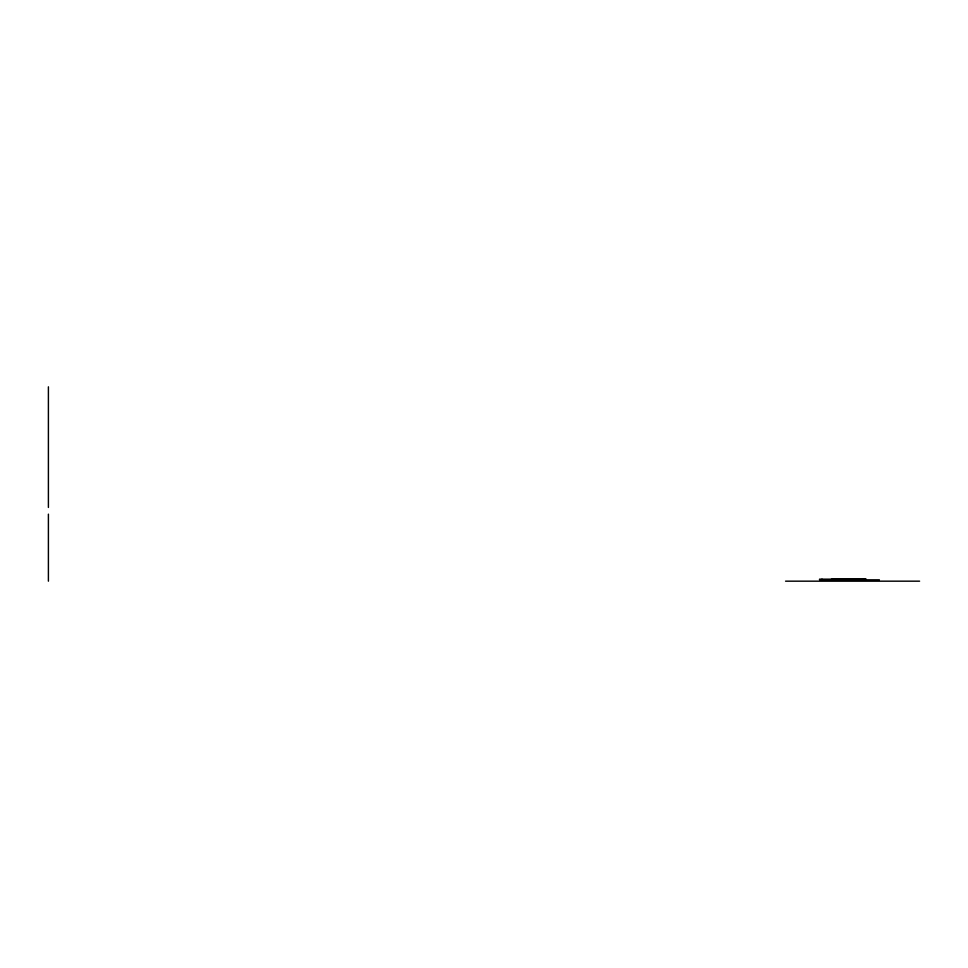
<?xml version="1.0" encoding="UTF-8"?>
<svg xmlns="http://www.w3.org/2000/svg" width="968" height="968" viewBox="0 0 968 968"><rect width="100%" height="100%" fill="white"/><g stroke="black" fill="none" stroke-linecap="round" stroke-linejoin="round"><path stroke-width="1.45" d="M831.343 579.3L865.985 579.3M879.392 579.832L819.545 579.832L819.545 579.166L865.985 579.166L865.985 579.832M785.568 581.175L919.6 581.175M863.541 579.166L863.541 579.832M821.989 579.166L821.989 579.832M48.4 386.825L48.4 507.45M48.4 514.153L48.4 581.175"/></g></svg>
